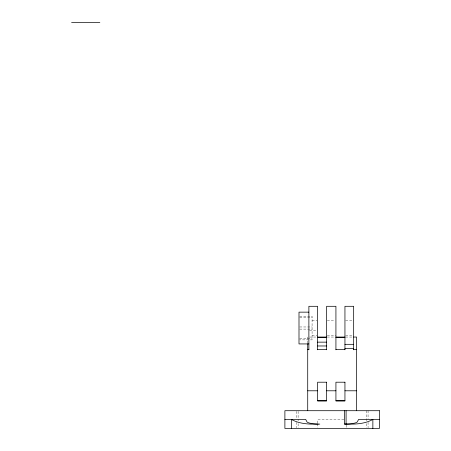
<?xml version="1.0" encoding="UTF-8"?>
<svg xmlns="http://www.w3.org/2000/svg" width="451" height="451" viewBox="0 0 451 451"><rect width="100%" height="100%" fill="white"/><g stroke="black" fill="none" stroke-linecap="round" stroke-linejoin="round"><path stroke-width="0.34" stroke-dasharray="2.25 1.69" d="M299.684 316.207L312.081 316.207L312.081 339.874L299.684 339.874M299.684 317.278L312.081 317.278M312.081 320.334L316.918 320.334M327.285 320.334L334.597 320.334M345.618 320.334L353.669 320.334M299.684 326.969L312.081 326.969M299.684 329.112L312.081 329.112M309.504 330.431L316.929 330.431M312.081 335.747L316.918 335.747M327.285 335.747L335.927 335.747M345.618 335.747L352.998 335.747M309.555 337.044L317.605 337.044M327.285 337.044L334.597 337.044M345.618 337.044L352.998 337.044M299.684 338.797L312.081 338.797M343.921 419.723L317.605 419.723L317.605 423.083M368.067 410.709L368.067 418.9M368.067 422.311L368.067 427.768M366.178 410.709L366.178 420.946M366.178 423.675L366.178 427.768M346.689 425.096L346.689 427.779M317.605 423.754L317.605 427.779M307.717 337.044L307.717 343.42M298.122 411.391L298.122 420.946M298.122 423.675L298.122 427.768M296.228 411.391L296.228 418.9M296.228 422.311L296.228 427.768"/><path stroke-width="0.68" d="M344.508 410.709L344.508 424.087L346.086 424.064A12.803 2.509 0 0 0 351.943 423.613L354.289 423.19A13.333 2.616 0 0 0 357.384 421.758L358.59 419.436L379.409 419.436M71.591 22.55L99.846 22.55M308.884 312.148L298.996 312.148L298.996 343.933L308.884 343.933M317.605 337.044L326.62 337.044M335.927 337.044L344.947 337.044M353.669 337.044L356.578 337.044L356.578 410.709M317.605 337.359L326.62 337.359M335.927 337.359L344.947 337.359M317.605 342.146L326.62 342.146M344.947 344.322L353.669 344.322M317.605 345.973L326.62 345.973M344.947 348.431L353.669 348.431M307.717 349.502L308.884 349.502M317.605 349.502L326.62 349.502M335.927 349.502L344.947 349.502M353.669 349.502L356.578 349.502M307.717 390.791L317.605 390.791M326.62 390.791L335.927 390.791M344.947 390.791L356.578 390.791M317.605 400.838L326.62 400.838M335.927 400.838L344.947 400.838M284.891 419.436L305.705 419.436L306.905 421.758A13.333 2.616 0 0 0 310.006 423.19L312.351 423.613A12.831 2.514 0 0 0 316.653 424.008L318.209 424.087M319.787 424.087C310.192 424.329 300.067 424.278 291.431 419.436L291.431 428.45M344.508 424.087C354.103 424.323 364.233 424.284 372.864 419.436L372.864 428.45M353.669 349.779L353.669 306.302L344.947 306.302L344.947 349.779M346.086 410.709L346.086 424.064M335.927 349.779L335.927 306.302L326.62 306.302L326.62 349.779M317.605 349.779L317.605 306.302L308.884 306.302L308.884 349.779M307.717 343.696L307.717 410.709M326.62 382.206L317.605 382.206L317.605 400.871L326.62 400.871L326.62 382.206M344.947 382.206L335.927 382.206L335.927 400.871L344.947 400.871L344.947 382.206M379.409 410.709L284.891 410.709L284.891 428.45L379.409 428.45L379.409 410.709"/></g></svg>
